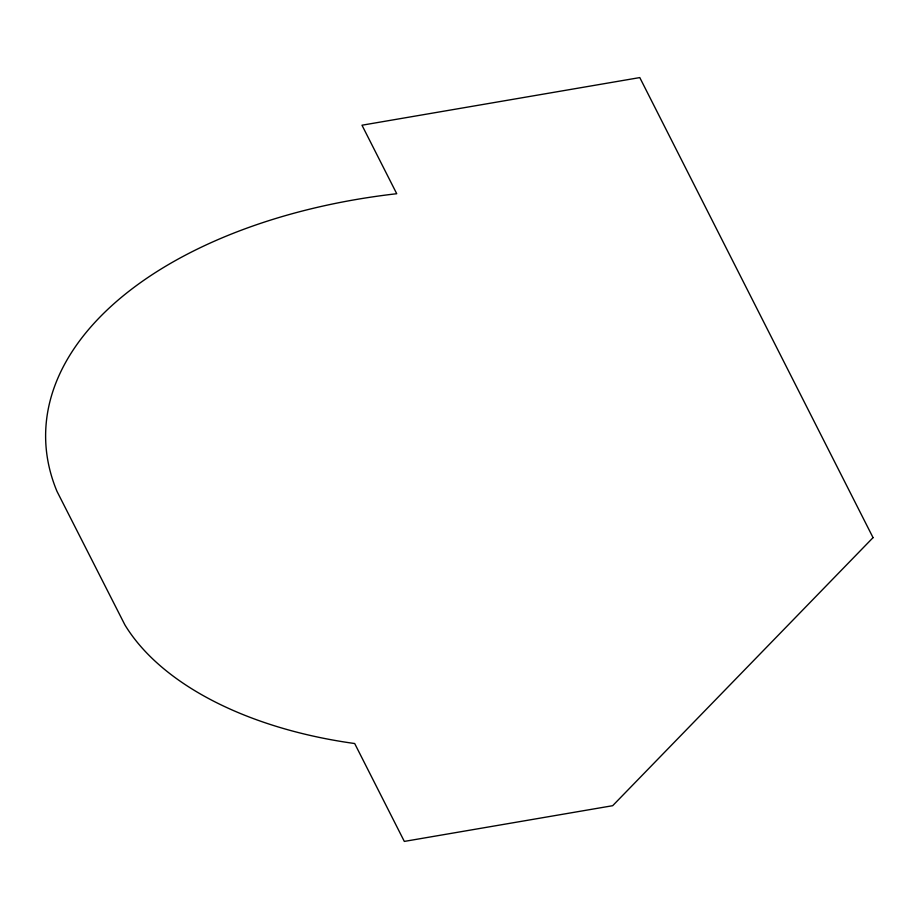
<?xml version="1.0" encoding="UTF-8"?>
<svg xmlns="http://www.w3.org/2000/svg" width="919" height="919" viewBox="0 0 919 919"><rect width="100%" height="100%" fill="white"/><g stroke="black" fill="none" stroke-linecap="round" stroke-linejoin="round"><path stroke-width="1.38" d="M873.05 537.638L612.674 805.699L404.326 841.413L354.688 743.528A331.391 187.706 -0.8 0 1 124.881 624.863L56.978 491.343A428.759 242.857 -0.8 0 1 396.732 193.725L361.983 125.214L639.785 77.587L873.05 537.638"/></g></svg>
